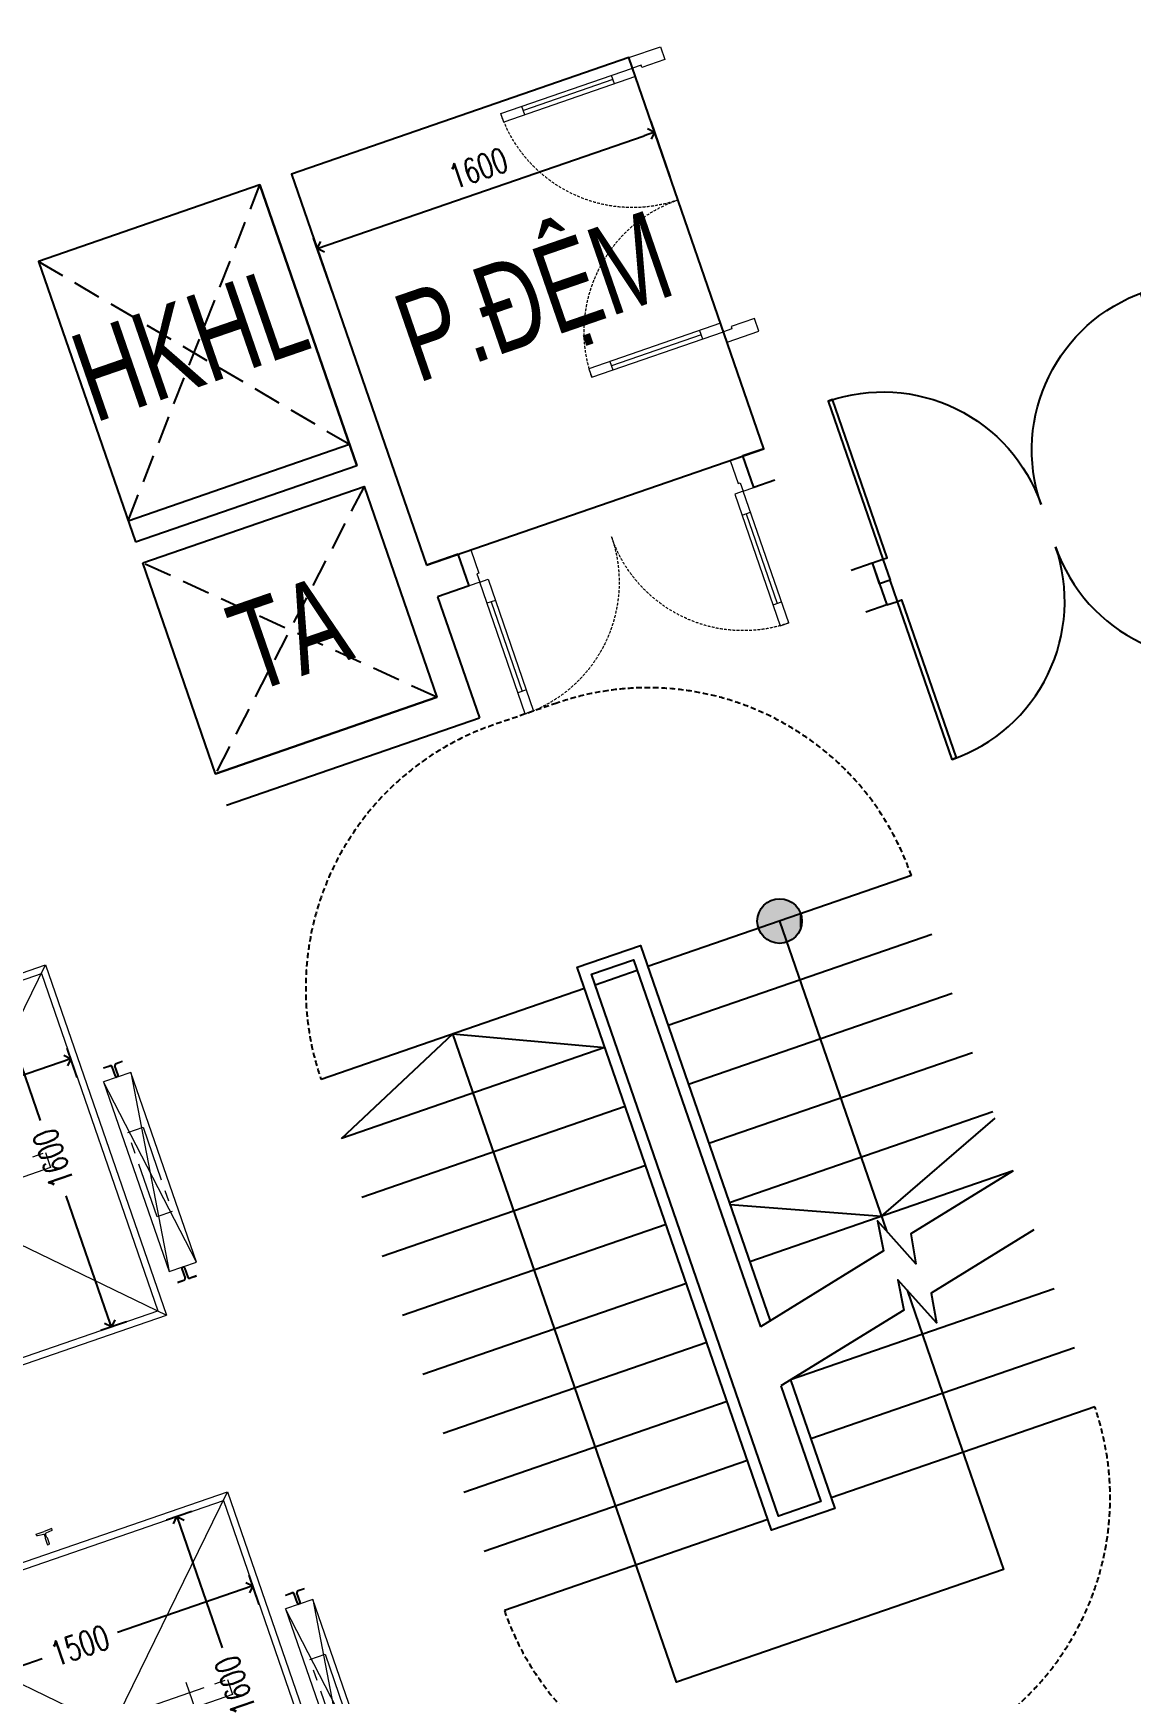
# Model space of a CAD drawing. Header units: millimetres. Extents: x -361699137 to 361252145, y -356478932 to 356523199.
# Drawn here: x 276154 to 281075, y 39451 to 46897 of the extents above; entities that cross this region are included whole.
import ezdxf
from ezdxf.enums import TextEntityAlignment as Align

# ---------------------------------------------------------------- set-up
doc = ezdxf.new("R2010")
doc.units = ezdxf.units.MM
doc.header["$LTSCALE"] = 100
doc.header["$MEASUREMENT"] = 0
for name, pattern in [('Xref_ST_MBDV Cot vach 30.7.2022$0$CENTERX2', [4, 2.5, -0.5, 0.5, -0.5]), ('Xref_ST_MBDV Cot vach 30.7.2022$0$HIDDEN', [0.375, 0.25, -0.125]), ('Xref_ST_MBDV Cot vach 30.7.2022$0$HIDDEN2', [0.1875, 0.125, -0.0625]), ('Xref_ST_MBDV Cot vach 30.7.2022$0$PHANTOMX2', [5, 2.5, -0.5, 0.5, -0.5, 0.5, -0.5])]:
    doc.linetypes.add(name, pattern=pattern)
for name, color, linetype in [('A-_FURN----_E-_N', 251, 'Continuous'), ('A-ANNO-ROOM', 50, 'Continuous'), ('IDEA - dim', 251, 'Continuous'), ('KT-Cua', 36, 'Continuous'), ('KT-Tuong', 1, 'Continuous'), ('Xref_ST_MBDV Cot vach 30.7.2022$0$A-FLOR-STRS-ARROW', 8, 'Continuous'), ('Xref_ST_MBDV Cot vach 30.7.2022$0$KT-Khuat', 9, 'Xref_ST_MBDV Cot vach 30.7.2022$0$HIDDEN'), ('Xref_ST_MBDV Cot vach 30.7.2022$0$KT-Net manh', 139, 'Continuous'), ('Xref_ST_MBDV Cot vach 30.7.2022$0$KT-Text', 7, 'Continuous'), ('Xref_ST_MBDV Cot vach 30.7.2022$0$KT-Thay', 7, 'Continuous'), ('Xref_ST_MBDV Cot vach 30.7.2022$0$KT-Tuong', 1, 'Continuous')]:
    doc.layers.add(name, color=color, linetype=linetype)
doc.layers.add('dien tich thong thuy', color=3, linetype='Continuous', plot=False)
doc.layers.add('Xref_ST_MBDV Cot vach 30.7.2022$0$CUA', color=37, linetype='Continuous', lineweight=13)
doc.layers.add('Xref_ST_MBDV Cot vach 30.7.2022$0$KT-Noi that', color=36, linetype='Continuous', lineweight=9)
doc.styles.add('220126_HDN_HBA typical plan$0$211210_HDN_HBA_TYPICAL PLAN CORE OPT 1$0$HBA-Text', font='GOTHIC.TTF')
doc.styles.add('Xref_ST_MBDV Cot vach 30.7.2022$0$Arial', font='arial.ttf', dxfattribs={"width": 0.7})
doc.styles.add('Xref_ST_MBDV Cot vach 30.7.2022$0$DIM', font='vnsimli.shx', dxfattribs={"width": 0.7})
doc.styles.add('Xref_ST_MBDV Cot vach 30.7.2022$0$xref.N.Cot vach tang N2$0$DIM', font='vnsimli.shx', dxfattribs={"width": 0.7})
doc.dimstyles.new('Xref_ST_MBDV Cot vach 30.7.2022$0$CCU 1-100 A1', dxfattribs={"dimscale": 100, "dimtxt": 2.2, "dimasz": 1, "dimexe": 1, "dimexo": 0, "dimgap": 1, "dimtad": 1, "dimdec": 0, "dimdsep": 46, "dimtxsty": 'Xref_ST_MBDV Cot vach 30.7.2022$0$DIM', "dimblk1": 'Xref_ST_MBDV Cot vach 30.7.2022$0$_ARCHTICK', "dimblk2": 'Xref_ST_MBDV Cot vach 30.7.2022$0$_ARCHTICK', "dimsah": 1, "dimcen": 0, "dimdle": 1, "dimclrd": 256, "dimclre": 256, "dimclrt": 31, "dimadec": 0, "dimazin": 0, "dimtfac": 1, "dimtdec": 0, "dimtix": 1, "dimtmove": 2, "dimatfit": 3, "dimldrblk": 'Xref_ST_MBDV Cot vach 30.7.2022$0$_ARCHTICK', "dimfxl": 8, "dimtolj": 1, "dimarcsym": 0})
doc.dimstyles.new('Xref_ST_MBDV Cot vach 30.7.2022$0$xref.N.Cot vach tang N2$0$CCU 1-100 A1', dxfattribs={"dimscale": 100, "dimtxt": 2.2, "dimasz": 1, "dimexe": 1, "dimexo": 0, "dimgap": 1, "dimtad": 1, "dimdec": 0, "dimdsep": 46, "dimtxsty": 'Xref_ST_MBDV Cot vach 30.7.2022$0$xref.N.Cot vach tang N2$0$DIM', "dimblk1": 'Xref_ST_MBDV Cot vach 30.7.2022$0$xref.N.Cot vach tang N2$0$_ARCHTICK', "dimblk2": 'Xref_ST_MBDV Cot vach 30.7.2022$0$xref.N.Cot vach tang N2$0$_ARCHTICK', "dimsah": 1, "dimcen": 0, "dimdle": 1, "dimclrd": 256, "dimclre": 256, "dimclrt": 31, "dimadec": 0, "dimazin": 0, "dimtfac": 1, "dimtdec": 0, "dimtix": 1, "dimtmove": 2, "dimatfit": 3, "dimldrblk": 'Xref_ST_MBDV Cot vach 30.7.2022$0$xref.N.Cot vach tang N2$0$_ARCHTICK', "dimfxl": 8, "dimtolj": 1, "dimarcsym": 0})

# ---------------------------------------------------------------- blocks, each defined once
blk = doc.blocks.new('A$C1AAC5519')
at = {"layer": 'A-ANNO-ROOM', "insert": (773, 1216.6), "char_height": 600, "attachment_point": 2, "rotation": 50.44883, "style": '220126_HDN_HBA typical plan$0$211210_HDN_HBA_TYPICAL PLAN CORE OPT 1$0$HBA-Text'}
blk.add_mtext_dynamic_manual_height_columns('S.B1.', width=722857412.874, gutter_width=9765.6, heights=[0], dxfattribs=at)
blk = doc.blocks.new('A$C418F5BC8')
at = {"layer": 'A-ANNO-ROOM', "insert": (648.1, 1090.8), "char_height": 600, "attachment_point": 2, "rotation": 50.44883, "style": '220126_HDN_HBA typical plan$0$211210_HDN_HBA_TYPICAL PLAN CORE OPT 1$0$HBA-Text'}
blk.add_mtext_dynamic_manual_height_columns('SL-S', width=722857412.874, gutter_width=9765.6, heights=[0], dxfattribs=at)
blk = doc.blocks.new('A$C2A6C5140')
at = {"layer": 'A-ANNO-ROOM', "insert": (731.4, 1190, 0), "char_height": 600, "attachment_point": 2, "rotation": 50.44883, "style": '220126_HDN_HBA typical plan$0$211210_HDN_HBA_TYPICAL PLAN CORE OPT 1$0$HBA-Text'}
blk.add_mtext_dynamic_manual_height_columns('2-BR', width=722857412.874, gutter_width=9765.6, heights=[0], dxfattribs=at)
blk = doc.blocks.new('A$C5388591E')
at = {"layer": 'A-ANNO-ROOM', "insert": (894.3, 842.2, 0), "char_height": 600, "attachment_point": 2, "rotation": 1.40647, "style": '220126_HDN_HBA typical plan$0$211210_HDN_HBA_TYPICAL PLAN CORE OPT 1$0$HBA-Text'}
blk.add_mtext_dynamic_manual_height_columns('3-BR', width=722857412.874, gutter_width=9765.6, heights=[0], dxfattribs=at)
blk = doc.blocks.new('A$C21AF0CCA')
at = {"layer": 'A-ANNO-ROOM', "insert": (1197.6, 814.7), "char_height": 600, "attachment_point": 2, "rotation": 0.10543, "style": '220126_HDN_HBA typical plan$0$211210_HDN_HBA_TYPICAL PLAN CORE OPT 1$0$HBA-Text'}
blk.add_mtext_dynamic_manual_height_columns('S.B1P.', width=722857412.874, gutter_width=9765.6, heights=[0], dxfattribs=at)
blk = doc.blocks.new('Xref_ST_MBDV Cot vach 30.7.2022$0$xref.N.Cot vach tang N2$0$_Open90')
at = {"color": 0, "linetype": 'ByBlock', "lineweight": -2}
for p, q in [((0, 0), (-1, 0)), ((-0.5, 0.5), (0, 0)), ((0, 0), (-0.5, -0.5))]:
    blk.add_line(p, q, dxfattribs=at)
blk = doc.blocks.new('*D521')
at = {"layer": 'Defpoints', "color": 5, "transparency": 16777216}
for p, q in [((279009.5, 46253), (278924.1, 46500.4)), ((277475.3, 45947.3), (278893.2, 46436.8)), ((277497.1, 45730.9), (277411.7, 45978.3))]:
    blk.add_line(p, q, dxfattribs=at)
at = {"layer": 'Defpoints', "color": 0, "transparency": 16777216}
for p in [(278940.4, 46453.2), (279009.5, 46253), (277497.1, 45730.9)]:
    blk.add_point(p, dxfattribs=at)
at = {"layer": 'Defpoints', "color": 5, "transparency": 16777216}
for p, xscale, yscale, zscale, rotation in [((278940.4, 46453.2), 50, 50, 50, 19.04713795282527), ((277428, 45931), 49.99999999999999, 49.99999999999999, 49.99999999999999, 199.0471379528253)]:
    blk.add_blockref('Xref_ST_MBDV Cot vach 30.7.2022$0$xref.N.Cot vach tang N2$0$_Open90', p, dxfattribs=dict(at, xscale=xscale, yscale=yscale, zscale=zscale, rotation=rotation))
at = {"layer": 'Defpoints', "color": 5, "transparency": 16777216, "insert": (278150, 46291.3), "char_height": 110, "attachment_point": 5, "rotation": 19.04714, "style": 'Xref_ST_MBDV Cot vach 30.7.2022$0$xref.N.Cot vach tang N2$0$DIM'}
blk.add_mtext('\\A1;1600', dxfattribs=at)
blk = doc.blocks.new('Xref_ST_MBDV Cot vach 30.7.2022$0$xref.N.Cot vach tang N2$0$_ARCHTICK')
at = {"color": 0, "linetype": 'ByBlock', "const_width": 0.15}
blk.add_lwpolyline([(-0.5, -0.5), (0.5, 0.5)], dxfattribs=at)
blk = doc.blocks.new('*U164')
for p, q in [((-1260, 525), (-1300, 525)), ((-1280, 100), (-1280, 525)), ((-90, 525), (-50, 525)), ((-70, 100), (-70, 525)), ((-1260, 100), (-1300, 100)), ((-90, 100), (-50, 100))]:
    blk.add_line(p, q)
for points in [[(-1300, 0), (-1260, 0), (-1260, 625), (-1300, 625)], [(-50, 0), (-90, 0), (-90, 625), (-50, 625)], [(-1350, -150), (-1290, -150), (-1290, -40), (-1300, -40), (-1300, 0), (-1350, 0)], [(0, -150), (-60, -150), (-60, -40), (-50, -40), (-50, 0), (0, 0)]]:
    blk.add_lwpolyline(points, close=True)
at = {"linetype": 'Xref_ST_MBDV Cot vach 30.7.2022$0$HIDDEN2'}
for centre, start, end in [((-1300, 0), 0, 89.99996), ((-50, 0), 90.00004, 180)]:
    blk.add_arc(centre, 625, start, end, dxfattribs=at)
blk = doc.blocks.new('Xref_ST_MBDV Cot vach 30.7.2022$0$_Open90')
at = {"color": 0, "linetype": 'ByBlock', "lineweight": -2}
for p, q in [((0, 0), (-1, 0)), ((-0.5, 0.5), (0, 0)), ((0, 0), (-0.5, -0.5))]:
    blk.add_line(p, q, dxfattribs=at)
blk = doc.blocks.new('*D159')
at = {"layer": 'Defpoints', "color": 5, "transparency": 16777216}
for p, q in [((-2230, 1494.3), (-2230, 1595.8)), ((-730, 1457.2), (-730, 1595.8)), ((-2180, 1545.8), (-1728.4, 1545.8)), ((-780, 1545.8), (-1371.8, 1545.8))]:
    blk.add_line(p, q, dxfattribs=at)
at = {"layer": 'Defpoints', "color": 0, "transparency": 16777216}
for p in [(-2230, 1545.8), (-2230, 1494.3, 0), (-730, 1457.2, 0)]:
    blk.add_point(p, dxfattribs=at)
at = {"layer": 'Defpoints', "color": 5, "transparency": 16777216, "xscale": 50, "yscale": 50, "zscale": 50, "rotation": 180}
blk.add_blockref('Xref_ST_MBDV Cot vach 30.7.2022$0$_Open90', (-2230, 1545.8), dxfattribs=at)
at = {"layer": 'Defpoints', "color": 5, "transparency": 16777216, "xscale": 50, "yscale": 50, "zscale": 50}
blk.add_blockref('Xref_ST_MBDV Cot vach 30.7.2022$0$_Open90', (-730, 1545.8), dxfattribs=at)
at = {"layer": 'Defpoints', "color": 5, "transparency": 16777216, "insert": (-1550.1, 1545.8), "char_height": 110, "attachment_point": 5, "style": 'Xref_ST_MBDV Cot vach 30.7.2022$0$DIM'}
blk.add_mtext('\\A1;1500', dxfattribs=at)
blk = doc.blocks.new('Xref_ST_MBDV Cot vach 30.7.2022$0$_ARCHTICK')
at = {"color": 0, "linetype": 'ByBlock', "const_width": 0.15}
blk.add_lwpolyline([(-0.5, -0.5), (0.5, 0.5)], dxfattribs=at)
blk = doc.blocks.new('*D160')
at = {"layer": 'Defpoints', "color": 5, "transparency": 16777216}
for p, q in [((-879.1, 1950), (-1000.2, 1950)), ((-950.2, 1900), (-950.2, 1328.3)), ((-950.2, 400), (-950.2, 971.7)), ((-879.1, 350), (-1000.2, 350))]:
    blk.add_line(p, q, dxfattribs=at)
at = {"layer": 'Defpoints', "color": 0, "transparency": 16777216}
for p in [(-879.1, 1950, 0), (-950.2, 350), (-879.1, 350, 0)]:
    blk.add_point(p, dxfattribs=at)
at = {"layer": 'Defpoints', "color": 5, "transparency": 16777216, "xscale": 50, "yscale": 50, "zscale": 50}
for p, rotation in [((-950.2, 1950), 90), ((-950.2, 350), 270)]:
    blk.add_blockref('Xref_ST_MBDV Cot vach 30.7.2022$0$_Open90', p, dxfattribs=dict(at, rotation=rotation))
at = {"layer": 'Defpoints', "color": 5, "transparency": 16777216, "insert": (-950.2, 1150), "char_height": 110, "attachment_point": 5, "rotation": 90, "style": 'Xref_ST_MBDV Cot vach 30.7.2022$0$DIM'}
blk.add_mtext('\\A1;1600', dxfattribs=at)
blk = doc.blocks.new('dc')
for points in [[(-1100, -40), (-1110, -40), (-1110, -100), (-1150, -100), (-1150, 100), (-1100, 100)], [(-50, -40), (-40, -40), (-40, -100), (0, -100), (0, 100), (-50, 100)], [(-1110, -400), (-1110, -100), (-1050, -100), (-1050, -400)], [(-40, -870), (-40, -100), (-100, -100), (-100, -870)]]:
    blk.add_lwpolyline(points, close=True)
for centre, radius, start, end in [((-1110, -100), 300, 270, 0), ((-40, -100), 770, 180, 270)]:
    blk.add_arc(centre, radius, start, end)
blk = doc.blocks.new('19')
at = {"layer": 'A-_FURN----_E-_N', "xscale": -1.000000000000001, "rotation": 90}
blk.add_blockref('dc', (85, 6100), dxfattribs=at)
blk = doc.blocks.new('P150')
for points in [[(-1.53, 0.1), (-1.55, 0.1), (-1.55, 0.85), (-1.53, 0.85)], [(-0.05, 0.1), (-0.07, 0.1), (-0.07, 0.85), (-0.05, 0.85)], [(-1.6, 0), (-1.55, 0), (-1.55, 0.1), (-1.6, 0.1)], [(-0.05, 0), (0, 0), (0, 0.1), (-0.05, 0.1)]]:
    blk.add_lwpolyline(points, close=True)
for centre, start, end in [((-1.55, 0.1), 0, 90), ((-0.05, 0.1), 90, 180)]:
    blk.add_arc(centre, 0.75, start, end)
blk = doc.blocks.new('*D549')
at = {"layer": 'Defpoints', "color": 5, "transparency": 16777216}
for p, q in [((279009.5, 46253), (278924.1, 46500.4)), ((277475.3, 45947.3), (278893.2, 46436.8)), ((277497.1, 45730.9), (277411.7, 45978.3))]:
    blk.add_line(p, q, dxfattribs=at)
at = {"layer": 'Defpoints', "color": 0, "transparency": 16777216}
for p in [(278940.4, 46453.2), (279009.5, 46253), (277497.1, 45730.9)]:
    blk.add_point(p, dxfattribs=at)
at = {"layer": 'Defpoints', "color": 5, "transparency": 16777216}
for p, xscale, yscale, zscale, rotation in [((278940.4, 46453.2), 50, 50, 50, 19.04713795282527), ((277428, 45931), 49.99999999999999, 49.99999999999999, 49.99999999999999, 199.0471379528253)]:
    blk.add_blockref('Xref_ST_MBDV Cot vach 30.7.2022$0$xref.N.Cot vach tang N2$0$_Open90', p, dxfattribs=dict(at, xscale=xscale, yscale=yscale, zscale=zscale, rotation=rotation))
at = {"layer": 'Defpoints', "color": 5, "transparency": 16777216, "insert": (278150, 46291.3), "char_height": 110, "attachment_point": 5, "rotation": 19.04714, "style": 'Xref_ST_MBDV Cot vach 30.7.2022$0$xref.N.Cot vach tang N2$0$DIM'}
blk.add_mtext('\\A1;1600', dxfattribs=at)
blk = doc.blocks.new('Xref_ST_MBDV Cot vach 30.7.2022$0$TM 1000kg')
at = {"layer": 'Xref_ST_MBDV Cot vach 30.7.2022$0$KT-Net manh'}
for p, q in [((-2850, 2500), (-2850, 1742.2)), ((-2832, 2500), (-2832, 1754.4)), ((-2500, 1800), (-2500, 500)), ((-2850, 1742.2), (-2847, 1742.2)), ((-2847, 1742.2), (-2847, 1739.2)), ((-2550, 1674.2), (-2847, 1739.2)), ((-2550, 1692.7), (-2832, 1754.4)), ((-2550, 625.8), (-2847, 560.8)), ((-2550, 607.3), (-2832, 545.6)), ((-2850, 557.8), (-2847, 557.8)), ((-2850, -100), (-2850, 557.8)), ((-2847, 557.8), (-2847, 560.8)), ((-2832, -100), (-2832, 545.6))]:
    blk.add_line(p, q, dxfattribs=at)
at = {"layer": 'Xref_ST_MBDV Cot vach 30.7.2022$0$KT-Net manh', "const_width": 2}
for points in [[(-2847, 1742.2), (-2832, 1754.4)], [(-2847, 557.8), (-2832, 545.6)]]:
    blk.add_lwpolyline(points, dxfattribs=at)
at = {"layer": 'Xref_ST_MBDV Cot vach 30.7.2022$0$KT-Net manh', "ltscale": 2}
for points in [[(-2510, 1700), (-2500, 1700), (-2500, 1650), (-2550, 1650), (-2550, 1700), (-2540, 1700), (-2540, 1690), (-2541.6, 1690), (-2541.6, 1698.4), (-2548.4, 1698.4), (-2548.4, 1651.6), (-2501.6, 1651.6), (-2501.6, 1698.4), (-2508.4, 1698.4), (-2508.4, 1690), (-2510, 1690)], [(-2510, 600), (-2500, 600), (-2500, 650), (-2550, 650), (-2550, 600), (-2540, 600), (-2540, 610), (-2541.6, 610), (-2541.6, 601.6), (-2548.4, 601.6), (-2548.4, 648.4), (-2501.6, 648.4), (-2501.6, 601.6), (-2508.4, 601.6), (-2508.4, 610), (-2510, 610)]]:
    blk.add_lwpolyline(points, close=True, dxfattribs=at)
at = {"layer": 'Xref_ST_MBDV Cot vach 30.7.2022$0$KT-Noi that', "linetype": 'Continuous', "ltscale": 2}
for p, q in [((-2460, 2080, 0), (-2460, 1700, 0)), ((-2400, 2080, 0), (-2460, 2080, 0)), ((-2400, 220, 0), (-2400, 2080, 0)), ((-2370, 220, 0), (-2370, 2080, 0)), ((-2370, 2080, 0), (-2310, 2080, 0)), ((-2310, 220, 0), (-2310, 2080, 0)), ((-2310, 1981, 0), (-700, 1981, 0)), ((-2230, 1950, 0), (-730, 1950, 0)), ((-2230, 1950, 0), (-2230, 1650, 0)), ((-730, 1950, 0), (-730, 350, 0)), ((-700, 1981, 0), (-700, 319, 0)), ((-2455, 650, 0), (-2455, 1650, 0)), ((-2441.3, 620, 0), (-2441.3, 1680, 0)), ((-2411, 1680, 0), (-2441.3, 1680, 0)), ((-2411, 620, 0), (-2411, 1680, 0)), ((-2348, 625, 0), (-2348, 1675, 0)), ((-2348, 1675, 0), (-2314, 1675, 0)), ((-2314, 625, 0), (-2314, 1675, 0)), ((-2310, 1650, 0), (-2230, 1650, 0)), ((-2411, 1150, 0), (-2441.3, 1150, 0)), ((-2314, 1150, 0), (-2348, 1150, 0)), ((-2460, 220, 0), (-2460, 600, 0)), ((-2411, 620, 0), (-2441.3, 620, 0)), ((-2348, 625, 0), (-2314, 625, 0)), ((-2310, 650, 0), (-2230, 650, 0)), ((-2230, 350, 0), (-2230, 650, 0)), ((-2310, 319, 0), (-700, 319, 0)), ((-2230, 350, 0), (-730, 350, 0)), ((-2400, 220, 0), (-2460, 220, 0)), ((-2370, 220, 0), (-2310, 220, 0))]:
    blk.add_line(p, q, dxfattribs=at)
at = {"layer": 'Xref_ST_MBDV Cot vach 30.7.2022$0$KT-Noi that', "linetype": 'Continuous'}
for p, q in [((-1572.5, 2077, 0), (-1572.5, 2082, 0)), ((-1572.5, 2082, 0), (-1535, 2082, 0)), ((-1569.5, 2074, 0), (-1540.1, 2070.9, 0)), ((-1540, 2021, 0), (-1540, 2050, 0)), ((-1539, 2020, 0), (-1535, 2020, 0)), ((-1537.1, 2054.1, 0), (-1537.1, 2067.9, 0)), ((-1497.5, 2082, 0), (-1535, 2082, 0)), ((-1531, 2020, 0), (-1535, 2020, 0)), ((-1532.9, 2054.1, 0), (-1532.9, 2067.9, 0)), ((-1530, 2021, 0), (-1530, 2050, 0)), ((-1500.5, 2074, 0), (-1529.9, 2070.9, 0)), ((-1497.5, 2077, 0), (-1497.5, 2082, 0)), ((-603.5, 1460, 0), (-574.4, 1460, 0)), ((-603.5, 1456.8, 0), (-603.5, 1460, 0)), ((-603.5, 1456.8, 0), (-574.4, 1456.8, 0)), ((-568.2, 1406.2, 0), (-568.2, 1450.6, 0)), ((-565, 1406.2, 0), (-565, 1450.6, 0)), ((-555, 1406.2, 0), (-555, 1450.6, 0)), ((-551.8, 1406.2, 0), (-551.8, 1450.6, 0)), ((-516.5, 1460, 0), (-545.6, 1460, 0)), ((-516.5, 1456.8, 0), (-545.6, 1456.8, 0)), ((-516.5, 1456.8, 0), (-516.5, 1460, 0)), ((-558, 1403.2, 0), (-562, 1403.2, 0)), ((-558, 1400, 0), (-562, 1400, 0)), ((-568.2, 493.8, 0), (-568.2, 449.4, 0)), ((-565, 493.8, 0), (-565, 449.4, 0)), ((-558, 500, 0), (-562, 500, 0)), ((-558, 496.8, 0), (-562, 496.8, 0)), ((-555, 493.8, 0), (-555, 449.4, 0)), ((-551.8, 493.8, 0), (-551.8, 449.4, 0)), ((-603.5, 443.2, 0), (-574.4, 443.2, 0)), ((-603.5, 440, 0), (-574.4, 440, 0)), ((-516.5, 443.2, 0), (-545.6, 443.2, 0)), ((-516.5, 440, 0), (-545.6, 440, 0)), ((-1569.5, 226, 0), (-1540.1, 229.1, 0)), ((-1540, 279, 0), (-1540, 250, 0)), ((-1539, 280, 0), (-1535, 280, 0)), ((-1537.1, 245.9, 0), (-1537.1, 232.1, 0)), ((-1531, 280, 0), (-1535, 280, 0)), ((-1532.9, 245.9, 0), (-1532.9, 232.1, 0)), ((-1530, 279, 0), (-1530, 250, 0)), ((-1500.5, 226, 0), (-1529.9, 229.1, 0)), ((-1572.5, 223, 0), (-1572.5, 218, 0)), ((-1572.5, 218, 0), (-1535, 218, 0)), ((-1497.5, 218, 0), (-1535, 218, 0)), ((-1497.5, 223, 0), (-1497.5, 218, 0))]:
    blk.add_line(p, q, dxfattribs=at)
at = {"layer": 'Xref_ST_MBDV Cot vach 30.7.2022$0$KT-Noi that', "linetype": 'Xref_ST_MBDV Cot vach 30.7.2022$0$HIDDEN', "ltscale": 500}
for p, q in [((-2370, 1981, 0), (-700, 319, 0)), ((-2370, 319, 0), (-700, 1981, 0)), ((-495, 1400, 0), (-625, 500, 0)), ((-495, 500, 0), (-625, 1400, 0))]:
    blk.add_line(p, q, dxfattribs=at)
at = {"layer": 'Xref_ST_MBDV Cot vach 30.7.2022$0$KT-Noi that', "linetype": 'Xref_ST_MBDV Cot vach 30.7.2022$0$CENTERX2'}
for p, q in [((-1815, 1236, 0), (-1815, 1066.7, 0)), ((-1155, 1236, 0), (-1155, 1066.7, 0))]:
    blk.add_line(p, q, dxfattribs=at)
at = {"layer": 'Xref_ST_MBDV Cot vach 30.7.2022$0$KT-Noi that', "linetype": 'Continuous', "ltscale": 2, "elevation": 0}
for points in [[(-2485, 1700), (-2445, 1700), (-2445, 1650), (-2485, 1650)], [(-495, 1400), (-625, 1400), (-625, 500), (-495, 500)], [(-2485, 600), (-2445, 600), (-2445, 650), (-2485, 650)]]:
    blk.add_lwpolyline(points, close=True, dxfattribs=at)
at = {"layer": 'Xref_ST_MBDV Cot vach 30.7.2022$0$KT-Noi that', "linetype": 'Xref_ST_MBDV Cot vach 30.7.2022$0$PHANTOMX2', "elevation": 0}
for points in [[(-1635, 1186), (-1635, 1114), (-1995, 1114), (-1995, 1186)], [(-975, 1186), (-975, 1114), (-1335, 1114), (-1335, 1186)], [(-524, 1150), (-524, 750), (-596, 750), (-596, 1150)]]:
    blk.add_lwpolyline(points, close=True, dxfattribs=at)
at = {"layer": 'Xref_ST_MBDV Cot vach 30.7.2022$0$KT-Noi that', "linetype": 'Continuous'}
for centre, radius, start, end in [((-1569.5, 2077, 0), 3, 180, 270), ((-1540.1, 2067.9, 0), 3, 0, 90), ((-1542.3, 2054.7, 0), 5.25, 295.66972, 353.31728), ((-1539, 2021, 0), 1, 180, 270), ((-1529.9, 2067.9, 0), 3, 90, 180), ((-1527.7, 2054.7, 0), 5.25, 186.68272, 244.33028), ((-1531, 2021, 0), 1, 270, 0), ((-1500.5, 2077, 0), 3, 270, 0), ((-574.4, 1450.6, 0), 9.4, 0, 90), ((-574.4, 1450.6, 0), 6.2, 0, 90), ((-545.6, 1450.6, 0), 9.4, 90, 180), ((-545.6, 1450.6, 0), 6.2, 90, 180), ((-562, 1406.2, 0), 6.2, 180, 270), ((-562, 1406.2, 0), 3, 180, 270), ((-558, 1406.2, 0), 3, 270, 0), ((-558, 1406.2, 0), 6.2, 270, 0), ((-574.4, 449.4, 0), 6.2, 270, 0), ((-574.4, 449.4, 0), 9.4, 270, 0), ((-562, 493.8, 0), 6.2, 90, 180), ((-562, 493.8, 0), 3, 90, 180), ((-558, 493.8, 0), 6.2, 0, 90), ((-558, 493.8, 0), 3, 0, 90), ((-545.6, 449.4, 0), 9.4, 180, 270), ((-545.6, 449.4, 0), 6.2, 180, 270), ((-1569.5, 223, 0), 3, 90, 180), ((-1540.1, 232.1, 0), 3, 270, 0), ((-1539, 279, 0), 1, 90, 180), ((-1542.3, 245.3, 0), 5.25, 6.68272, 64.33028), ((-1527.7, 245.3, 0), 5.25, 115.66972, 173.31728), ((-1529.9, 232.1, 0), 3, 180, 270), ((-1531, 279, 0), 1, 0, 90), ((-1500.5, 223, 0), 3, 0, 90)]:
    blk.add_arc(centre, radius, start, end, dxfattribs=at)
at = {"layer": 'Defpoints', "color": 5}
for base, p1, p2, angle, picture, middle in [((-950.2, 350), (-879.1, 1950, 0), (-879.1, 350, 0), 90, '*D160', (-950.2, 1150)), ((-2230, 1545.8), (-730, 1457.2, 0), (-2230, 1494.3, 0), 180, '*D159', (-1550.1, 1545.8))]:
    dim = blk.add_linear_dim(base=base, p1=p1, p2=p2, angle=angle, dimstyle='Xref_ST_MBDV Cot vach 30.7.2022$0$CCU 1-100 A1', override={"dimscale": 50, "dimblk1": 'Xref_ST_MBDV Cot vach 30.7.2022$0$_Open90', "dimblk2": 'Xref_ST_MBDV Cot vach 30.7.2022$0$_Open90', "dimclrd": 5, "dimclre": 5, "dimclrt": 5, "dimlwd": 65535, "dimlwe": 65535}, dxfattribs=at)
    dim.commit()
    dim.dimension.update_dxf_attribs({"geometry": picture, "text_midpoint": middle, "dimtype": 128})

msp = doc.modelspace()

# ---------------------------------------------------------------- hatches: boundary and pattern name
at = {"layer": 'Xref_ST_MBDV Cot vach 30.7.2022$0$KT-Net manh'}
h = msp.add_hatch(color=256, dxfattribs=at)
edge = h.paths.add_edge_path(flags=0)
edge.add_arc((279500.6, 42915.6), 100, 199.04714, 559.04714)
h = msp.add_hatch(color=256, dxfattribs=at)
edge = h.paths.add_edge_path(flags=0)
edge.add_arc((279500.6, 42915.6), 100, 199.04714, 559.04714)
h = msp.add_hatch(color=256, dxfattribs=at)
edge = h.paths.add_edge_path(flags=0)
edge.add_arc((279500.6, 42915.6), 100, 199.04714, 559.04714)
h = msp.add_hatch(color=256, dxfattribs=at)
edge = h.paths.add_edge_path(flags=0)
edge.add_arc((279500.6, 42915.6), 100, 199.04714, 559.04714)
msp.add_hatch(color=256, dxfattribs=at).paths.add_polyline_path([(279498.8, 43015.5), (279440.3, 42995.4), (279404.9, 42944.7), (279406.1, 42882.9), (279443.3, 42833.6), (279502.4, 42815.6), (279560.8, 42835.7), (279596.2, 42886.4), (279595.1, 42948.2), (279557.9, 42997.5)], flags=0)
msp.add_hatch(color=256, dxfattribs=at).paths.add_polyline_path([(279498.8, 43015.5), (279440.3, 42995.4), (279404.9, 42944.7), (279406.1, 42882.9), (279443.3, 42833.6), (279502.4, 42815.6), (279560.8, 42835.7), (279596.2, 42886.4), (279595.1, 42948.2), (279557.9, 42997.5)], flags=0)
msp.add_hatch(color=256, dxfattribs=at).paths.add_polyline_path([(279498.8, 43015.5), (279440.3, 42995.4), (279404.9, 42944.7), (279406.1, 42882.9), (279443.3, 42833.6), (279502.4, 42815.6), (279560.8, 42835.7), (279596.2, 42886.4), (279595.1, 42948.2), (279557.9, 42997.5)], flags=0)
msp.add_hatch(color=256, dxfattribs=at).paths.add_polyline_path([(279498.8, 43015.5), (279440.3, 42995.4), (279404.9, 42944.7), (279406.1, 42882.9), (279443.3, 42833.6), (279502.4, 42815.6), (279560.8, 42835.7), (279596.2, 42886.4), (279595.1, 42948.2), (279557.9, 42997.5)], flags=0)

# ---------------------------------------------------------------- linework, layer by layer
at = {"layer": 'Defpoints', "elevation": 0}
for points in [[(277918.1, 44511.5), (279430.5, 45033.7), (278825.1, 46787.1), (277312.7, 46264.9)], [(277918.1, 44511.5), (279430.5, 45033.7), (278825.1, 46787.1), (277312.7, 46264.9)], [(276612.5, 44616.1), (277605, 44958.8), (277171, 46216), (276178.4, 45873.3)], [(276612.5, 44616.1), (277605, 44958.8), (277171, 46216), (276178.4, 45873.3)], [(276645.1, 44521.6), (277637.6, 44864.3), (277964, 43919), (276971.5, 43576.4)], [(276645.1, 44521.6), (277637.6, 44864.3), (277964, 43919), (276971.5, 43576.4)]]:
    msp.add_lwpolyline(points, close=True, dxfattribs=at)
at = {"layer": 'KT-Tuong', "elevation": 0}
msp.add_lwpolyline([(279821.9, 44489.3), (279916.4, 44521.9), (279981.7, 44332.8), (279887.2, 44300.2)], dxfattribs=at)
at = {"layer": 'Xref_ST_MBDV Cot vach 30.7.2022$0$A-FLOR-STRS-ARROW', "elevation": 0}
for points in [[(280548.3, 41796.2), (280089, 41512.8), (280112.1, 41379.2), (279939.2, 41571.9), (279966.2, 41437), (279414.5, 41096.7)], [(280548.3, 41796.2), (280089, 41512.8), (280112.1, 41379.2), (279939.2, 41571.9), (279966.2, 41437), (279414.5, 41096.7)], [(280640, 41530.7), (280180.7, 41247.3), (280203.8, 41113.7), (280030.8, 41306.3), (280057.8, 41171.5), (279506.1, 40831.1)], [(280640, 41530.7), (280180.7, 41247.3), (280203.8, 41113.7), (280030.8, 41306.3), (280057.8, 41171.5), (279506.1, 40831.1)]]:
    msp.add_lwpolyline(points, dxfattribs=at)
at = {"layer": 'Xref_ST_MBDV Cot vach 30.7.2022$0$KT-Khuat', "linetype": 'Xref_ST_MBDV Cot vach 30.7.2022$0$HIDDEN', "ltscale": 5}
for p, q in [((276579.8, 44710.7, 0), (277171, 46216, 0)), ((276579.8, 44710.7, 0), (277171, 46216, 0)), ((276178.4, 45873.3, 0), (277572.4, 45053.3, 0)), ((276178.4, 45873.3, 0), (277572.4, 45053.3, 0)), ((277637.6, 44864.3, 0), (276971.5, 43576.4, 0)), ((277637.6, 44864.3, 0), (276971.5, 43576.4, 0)), ((277964, 43919, 0), (276645.1, 44521.6, 0)), ((277964, 43919, 0), (276645.1, 44521.6, 0))]:
    msp.add_line(p, q, dxfattribs=at)
at = {"layer": 'Xref_ST_MBDV Cot vach 30.7.2022$0$KT-Net manh'}
msp.add_line((279596.2, 42886.4, 0), (279595.1, 42948.2, 0), dxfattribs=at)
msp.add_line((279596.2, 42886.4, 0), (279595.1, 42948.2, 0), dxfattribs=at)
msp.add_line((279596.2, 42886.4, 0), (279595.1, 42948.2, 0), dxfattribs=at)
msp.add_line((279596.2, 42886.4, 0), (279595.1, 42948.2, 0), dxfattribs=at)
at = {"layer": 'Xref_ST_MBDV Cot vach 30.7.2022$0$KT-Net manh', "linetype": 'Xref_ST_MBDV Cot vach 30.7.2022$0$HIDDEN', "elevation": 0}
for points in [[(280091.4, 43119.5, 0.414131), (278502.1, 43893.2), (278218, 43795.2, 0.414131), (277444.7, 42205.8, 1.000029)], [(280091.4, 43119.5, 0.414131), (278502.1, 43893.2), (278218, 43795.2, 0.414131), (277444.7, 42205.8, 1.000029)], [(280913.8, 40737.5, -0.414131), (280140.4, 39148.1), (279856.3, 39050, -0.414131), (278267.1, 39823.7, -1.000029)], [(280913.8, 40737.5, -0.414131), (280140.4, 39148.1), (279856.3, 39050, -0.414131), (278267.1, 39823.7, -1.000029)]]:
    msp.add_lwpolyline(points, format="xyb", dxfattribs=at)
at = {"layer": 'Xref_ST_MBDV Cot vach 30.7.2022$0$KT-Net manh', "elevation": 0}
for points in [[(279500.6, 42915.6), (279980.3, 41526)], [(279500.6, 42915.6), (279980.3, 41526)], [(277536, 41941.1), (278035.4, 42409.7), (278717.6, 42349)], [(277536, 41941.1), (278035.4, 42409.7), (278717.6, 42349)], [(280072, 41260.5), (280283.8, 40647), (280316.4, 40552.4), (280504.1, 40008.9), (279038.9, 39503.1), (278035.4, 42409.7)], [(280072, 41260.5), (280283.8, 40647), (280316.4, 40552.4), (280504.1, 40008.9), (279038.9, 39503.1), (278035.4, 42409.7)], [(279278.3, 41644.2), (279957.5, 41592.2), (280466.7, 42032.5)], [(279278.3, 41644.2), (279957.5, 41592.2), (280466.7, 42032.5)]]:
    msp.add_lwpolyline(points, dxfattribs=at)
at = {"layer": 'Xref_ST_MBDV Cot vach 30.7.2022$0$KT-Net manh'}
msp.add_circle((279500.6, 42915.6, 0), 100, dxfattribs=at)
msp.add_circle((279500.6, 42915.6, 0), 100, dxfattribs=at)
msp.add_circle((279500.6, 42915.6, 0), 100, dxfattribs=at)
msp.add_circle((279500.6, 42915.6, 0), 100, dxfattribs=at)
at = {"layer": 'Xref_ST_MBDV Cot vach 30.7.2022$0$KT-Thay', "extrusion": (-1.21212e-08, -4.22423e-09, 1)}
for p, q in [((280091.4, 43119.5, 0), (278909.8, 42711.6, 0)), ((280091.4, 43119.5, 0), (278909.8, 42711.6, 0)), ((280182.7, 42854.8, 0), (279001.2, 42446.9, 0)), ((280182.7, 42854.8, 0), (279001.2, 42446.9, 0)), ((278626.2, 42613.7, 0), (277444.7, 42205.8, 0)), ((278626.2, 42613.7, 0), (277444.7, 42205.8, 0)), ((280274.1, 42590.2, 0), (279092.6, 42182.2, 0)), ((280274.1, 42590.2, 0), (279092.6, 42182.2, 0)), ((278717.6, 42349, 0), (277536, 41941.1, 0)), ((278717.6, 42349, 0), (277536, 41941.1, 0)), ((280365.5, 42325.5, 0), (279183.9, 41917.6, 0)), ((280365.5, 42325.5, 0), (279183.9, 41917.6, 0)), ((278809, 42084.3, 0), (277627.4, 41676.4, 0)), ((278809, 42084.3, 0), (277627.4, 41676.4, 0)), ((280456.9, 42060.8, 0), (279275.3, 41652.9, 0)), ((280456.9, 42060.8, 0), (279275.3, 41652.9, 0)), ((278900.4, 41819.7, 0), (277718.8, 41411.7, 0)), ((278900.4, 41819.7, 0), (277718.8, 41411.7, 0)), ((280548.3, 41796.2, 0), (279366.7, 41388.2, 0)), ((280548.3, 41796.2, 0), (279366.7, 41388.2, 0)), ((278991.7, 41555, 0), (277810.2, 41147.1, 0)), ((278991.7, 41555, 0), (277810.2, 41147.1, 0)), ((279083.1, 41290.3, 0), (277901.5, 40882.4, 0)), ((279083.1, 41290.3, 0), (277901.5, 40882.4, 0)), ((280731, 41266.8, 0), (279549.4, 40858.9, 0)), ((280731, 41266.8, 0), (279549.4, 40858.9, 0)), ((279174.5, 41025.7, 0), (277992.9, 40617.7, 0)), ((279174.5, 41025.7, 0), (277992.9, 40617.7, 0)), ((280822.4, 41002.2, 0), (279640.8, 40594.2, 0)), ((280822.4, 41002.2, 0), (279640.8, 40594.2, 0)), ((279265.9, 40761, 0), (278084.3, 40353.1, 0)), ((279265.9, 40761, 0), (278084.3, 40353.1, 0)), ((280913.8, 40737.5, 0), (279732.2, 40329.6, 0)), ((280913.8, 40737.5, 0), (279732.2, 40329.6, 0)), ((279357.2, 40496.3, 0), (278175.7, 40088.4, 0)), ((279357.2, 40496.3, 0), (278175.7, 40088.4, 0)), ((279448.6, 40231.7, 0), (278267.1, 39823.7, 0)), ((279448.6, 40231.7, 0), (278267.1, 39823.7, 0))]:
    msp.add_line(p, q, dxfattribs=at)
at = {"layer": 'Xref_ST_MBDV Cot vach 30.7.2022$0$KT-Thay'}
msp.add_line((278673.5, 42630, 0), (278862.5, 42695.3, 0), dxfattribs=at)
msp.add_line((278673.5, 42630, 0), (278862.5, 42695.3, 0), dxfattribs=at)
at = {"layer": 'Xref_ST_MBDV Cot vach 30.7.2022$0$KT-Thay', "elevation": 0}
for points in [[(279549.7, 40858), (279748.5, 40282.3), (279464.9, 40184.4), (278593.6, 42708.2), (278877.2, 42806.1), (279458.1, 41123.6)], [(279549.7, 40858), (279748.5, 40282.3), (279464.9, 40184.4), (278593.6, 42708.2), (278877.2, 42806.1), (279458.1, 41123.6)], [(279506.1, 40831.1), (279684.9, 40313.2), (279495.9, 40248), (278657.2, 42677.3), (278846.2, 42742.5), (279414.5, 41096.7)], [(279506.1, 40831.1), (279684.9, 40313.2), (279495.9, 40248), (278657.2, 42677.3), (278846.2, 42742.5), (279414.5, 41096.7)]]:
    msp.add_lwpolyline(points, dxfattribs=at)
at = {"layer": 'Xref_ST_MBDV Cot vach 30.7.2022$0$KT-Tuong'}
for p, q in [((277312.7, 46264.9, 0), (277918.1, 44511.5, 0)), ((277312.7, 46264.9, 0), (277918.1, 44511.5, 0)), ((277171, 46216, 0), (277605, 44958.8, 0)), ((277171, 46216, 0), (277605, 44958.8, 0)), ((276579.8, 44710.7, 0), (277572.4, 45053.3, 0)), ((276579.8, 44710.7, 0), (277572.4, 45053.3, 0)), ((279430.5, 45033.7, 0), (279336, 45001, 0)), ((279430.5, 45033.7, 0), (279336, 45001, 0)), ((276612.5, 44616.1, 0), (277605, 44958.8, 0)), ((276612.5, 44616.1, 0), (277605, 44958.8, 0)), ((276612.5, 44616.1, 0), (277605, 44958.8, 0)), ((276612.5, 44616.1, 0), (277605, 44958.8, 0)), ((276645.1, 44521.6, 0), (277637.6, 44864.3, 0)), ((276645.1, 44521.6, 0), (277637.6, 44864.3, 0)), ((277637.6, 44864.3, 0), (277964, 43919, 0)), ((277637.6, 44864.3, 0), (277964, 43919, 0)), ((279479.5, 44891.9, 0), (279384.9, 44859.2, 0)), ((279479.5, 44891.9, 0), (279384.9, 44859.2, 0)), ((278059.9, 44560.4, 0), (277918.1, 44511.5, 0)), ((278059.9, 44560.4, 0), (277918.1, 44511.5, 0)), ((278108.9, 44418.7, 0), (277967.1, 44369.7, 0)), ((278108.9, 44418.7, 0), (277967.1, 44369.7, 0)), ((277967.1, 44369.7, 0), (278154.7, 43826.2, 0)), ((277967.1, 44369.7, 0), (278154.7, 43826.2, 0)), ((276971.5, 43576.4, 0), (277964, 43919, 0)), ((276971.5, 43576.4, 0), (277964, 43919, 0)), ((277020.4, 43434.6, 0), (278154.7, 43826.2, 0)), ((277020.4, 43434.6, 0), (278154.7, 43826.2, 0))]:
    msp.add_line(p, q, dxfattribs=at)
at = {"layer": 'Xref_ST_MBDV Cot vach 30.7.2022$0$KT-Tuong', "extrusion": (-3.35283e-09, 1.99852e-08, 1)}
for p, q in [((279384.9, 44859.2, 0), (279336, 45001, 0)), ((279384.9, 44859.2, 0), (279336, 45001, 0)), ((278108.9, 44418.7, 0), (278059.9, 44560.4, 0)), ((278108.9, 44418.7, 0), (278059.9, 44560.4, 0))]:
    msp.add_line(p, q, dxfattribs=at)

# ---------------------------------------------------------------- block references
at = {"layer": 'A-ANNO-ROOM'}
for p in [(-259643.7, 30107.5, 0), (-265285.3, 28918.9, 0), (-245554.4, 25356.8, 0), (-227992.2, 24030.2, 0), (-256709.5, 21832.9, 0), (-262170.1, 20336.7, 0), (-227340, 20267.8, 0), (-224467.8, 15310.1, 0)]:
    msp.add_blockref('A$C21AF0CCA', p, dxfattribs=at)
at = {"layer": 'dien tich thong thuy'}
for name, p, rotation in [('A$C2A6C5140', (-231902.2, 41866.7, 0), 310.9576437198666), ('A$C2A6C5140', (-223136.1, 38294.9, 0), 310.9576437198666), ('A$C2A6C5140', (-179022.3, 13510.4, 0), 310.9576437198666), ('A$C2A6C5140', (-199561.1, 2743, 0), 310.9576437198666), ('A$C2A6C5140', (-176749.4, 2773.7, 0), 310.9576437198666), ('A$C2A6C5140', (-192735.1, 2545.1, 0), 310.9576437198666), ('A$C418F5BC8', (-243956.4, 39603.9, 0), 309.6632197063607), ('A$C418F5BC8', (-248126.4, 37597.1, 0), 309.6632197063607), ('A$C418F5BC8', (-251890.4, 36548.6, 0), 309.6632197063607), ('A$C418F5BC8', (-255839.4, 34945, 0), 309.6632197063607), ('A$C1AAC5519', (-240877.1, 28052.6, 0), 309.6566028083925), ('A$C1AAC5519', (-219521.6, 27682.2, 0), 309.6566028083925), ('A$C1AAC5519', (-217651.9, 24628, 0), 309.6566028083925), ('A$C1AAC5519', (-267764, 19262.7, 0), 309.6566028083925), ('A$C418F5BC8', (-223053.1, 10712.7, 0), 309.6632197063607), ('A$C1AAC5519', (-213503.8, 3324.6, -0.3), 309.6566028083925), ('A$C1AAC5519', (-207798.7, 3064.6, 0), 309.6566028083925), ('A$C1AAC5519', (-184128.2, 2786.5, 0), 309.6566028083925)]:
    msp.add_blockref(name, p, dxfattribs=dict(at, rotation=rotation))
for p in [(-273086, 28673.9, 0), (-220441.7, 3035.2, 0)]:
    msp.add_blockref('A$C5388591E', p, dxfattribs=at)
at = {"layer": 'IDEA - dim', "rotation": 19.04713795400197}
msp.add_blockref('19', (283227.6, 40164.1, 0), dxfattribs=at)
msp.add_blockref('19', (283227.6, 40164.1, 0), dxfattribs=at)
at = {"layer": 'KT-Cua', "extrusion": (5.99768e-07, -5.45424e-06, -1), "xscale": 1000.000000000007, "yscale": 1000.000000000007, "zscale": -1000.000000000002, "rotation": 340.9528619633169}
msp.add_blockref('P150', (-279949.1, 44427.4, -0.1), dxfattribs=at)
at = {"layer": 'KT-Cua', "extrusion": (-2.89302e-06, 4.6625e-06, -1), "xscale": -1000.000000000006, "yscale": 1000.000000000008, "zscale": -1000.000000000006, "rotation": 160.9528620537181}
msp.add_blockref('P150', (-279949.1, 44427.4, -0.6), dxfattribs=at)
at = {"layer": 'Xref_ST_MBDV Cot vach 30.7.2022$0$CUA', "xscale": -1}
for p, rotation in [((279265.7, 45511, 0), 109.0471379530762), ((279265.7, 45511, 0), 109.0471379530762), ((279384.9, 44859.2, 0), 199.0471379530761), ((279384.9, 44859.2, 0), 199.0471379530761)]:
    msp.add_blockref('*U164', p, dxfattribs=dict(at, rotation=rotation))
at = {"layer": 'Xref_ST_MBDV Cot vach 30.7.2022$0$KT-Noi that', "rotation": 19.04748280657569}
for p in [(276701.7, 43438.5, 0), (276701.7, 43438.5, 0), (277517.5, 41075.3, 0), (277517.5, 41075.3, 0), (278333.4, 38712.2, 0), (278333.4, 38712.2, 0)]:
    msp.add_blockref('Xref_ST_MBDV Cot vach 30.7.2022$0$TM 1000kg', p, dxfattribs=at)

# ---------------------------------------------------------------- texts
at = {"layer": 'Xref_ST_MBDV Cot vach 30.7.2022$0$KT-Text', "extrusion": (-7.73991e-08, -2.60739e-08, 1), "style": 'Xref_ST_MBDV Cot vach 30.7.2022$0$Arial', "width": 0.7}
for s, p in [('P.ĐỆM', (278462.3, 45528.8, 0)), ('P.ĐỆM', (278462.3, 45528.8, 0)), ('HKHL', (276921.6, 45318.4, 0)), ('HKHL', (276921.6, 45318.4, 0)), ('TA', (277367, 44016.5, 0)), ('TA', (277367, 44016.5, 0))]:
    msp.add_text(s, height=400, rotation=19.04714, dxfattribs=at).set_placement(p, align=Align.CENTER)

# ---------------------------------------------------------------- dimensions: what is measured, and where the dimension line sits
at = {"layer": 'Defpoints', "color": 5}
for picture in ['*D521', '*D549']:
    dim = msp.add_linear_dim(base=(278940.4, 46453.2, 0), p1=(277497.1, 45730.9, 0), p2=(279009.5, 46253, 0), angle=199.04714, dimstyle='Xref_ST_MBDV Cot vach 30.7.2022$0$xref.N.Cot vach tang N2$0$CCU 1-100 A1', override={"dimscale": 50, "dimblk1": 'Xref_ST_MBDV Cot vach 30.7.2022$0$xref.N.Cot vach tang N2$0$_Open90', "dimblk2": 'Xref_ST_MBDV Cot vach 30.7.2022$0$xref.N.Cot vach tang N2$0$_Open90', "dimclrd": 5, "dimclre": 5, "dimclrt": 5, "dimlwd": 65535, "dimlwe": 65535}, dxfattribs=at)
    dim.commit()
    dim.dimension.update_dxf_attribs({"geometry": picture, "text_midpoint": (278150, 46291.3, 0)})

doc.saveas('drawing.dxf')
